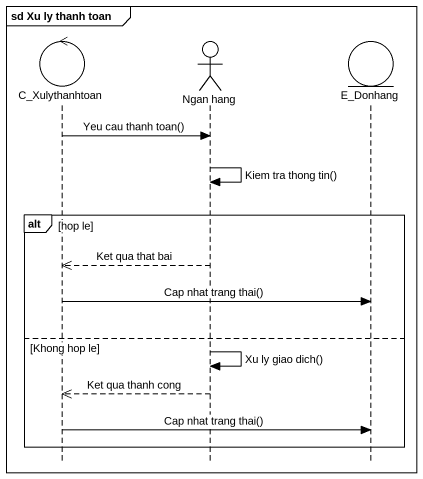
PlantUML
@startuml
mainframe sd Xu ly thanh toan
hide footbox
control C_Xulythanhtoan
actor "Ngan hang" as Ngan_hang
entity E_Donhang

C_Xulythanhtoan -> Ngan_hang : Yeu cau thanh toan()
Ngan_hang -> Ngan_hang : Kiem tra thong tin()
alt hop le
  Ngan_hang -->> C_Xulythanhtoan : Ket qua that bai
  C_Xulythanhtoan -> E_Donhang : Cap nhat trang thai()
else Khong hop le
  Ngan_hang -> Ngan_hang : Xu ly giao dich()
  Ngan_hang -->> C_Xulythanhtoan : Ket qua thanh cong
  C_Xulythanhtoan -> E_Donhang : Cap nhat trang thai()
end
@enduml
